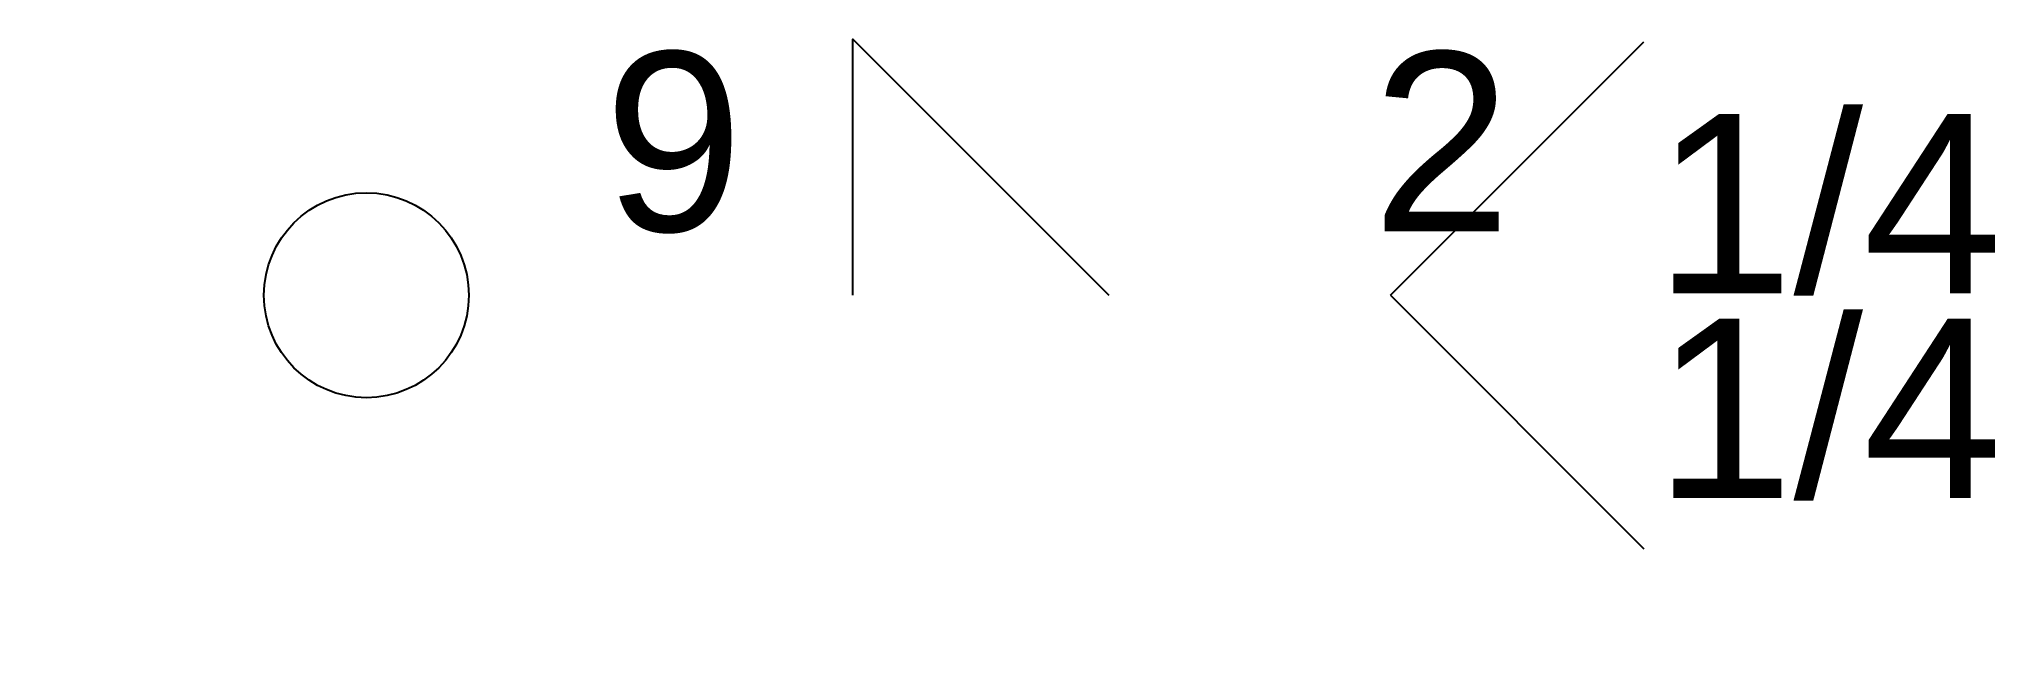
# Model space of a CAD drawing. Header units: inches. Extents: x -17.1 to 21, y -5 to 6.9.
import ezdxf
from ezdxf.enums import TextEntityAlignment as Align

# ---------------------------------------------------------------- set-up
doc = ezdxf.new("R2010")
doc.units = ezdxf.units.IN
doc.header["$MEASUREMENT"] = 0
doc.layers.add('3t', color=2, linetype='Continuous')
doc.layers.add('dim', color=7, linetype='Continuous')
doc.styles.get("Standard").update_dxf_attribs({"font": 'arial.ttf'})

msp = doc.modelspace()

# ---------------------------------------------------------------- linework, layer by layer
at = {"layer": '3t'}
for q in [(14.193, 6.874), (14.193, -3.025)]:
    msp.add_line((9.243, 1.925), q, dxfattribs=at)
msp.add_lwpolyline([(-1.257, 1.925), (-1.257, 6.925), (3.743, 1.925)], dxfattribs=at)
at = {"layer": 'dim'}
msp.add_lwpolyline([(-16.524, -4.333, 0, 1.25, 0), (-14.491, -2.127, 0, 0, 0), (-10.757, 1.925, 0, 0, 0), (9.243, 1.925, 0, 0, 0)], format="xyseb", dxfattribs=at)
msp.add_circle((-10.757, 1.925), 2, dxfattribs=at)

# ---------------------------------------------------------------- texts
at = {"layer": '3t'}
for s, p in [('9', (-4.757, 4.925)), ('2', (10.243, 4.925))]:
    msp.add_text(s, height=3.5, dxfattribs=at).set_placement(p, align=Align.MIDDLE_CENTER)
for p in [(14.396, 3.715), (14.396, -0.285)]:
    msp.add_text('1/4', height=3.5, dxfattribs=at).set_placement(p, align=Align.MIDDLE_LEFT)

doc.saveas('drawing.dxf')
